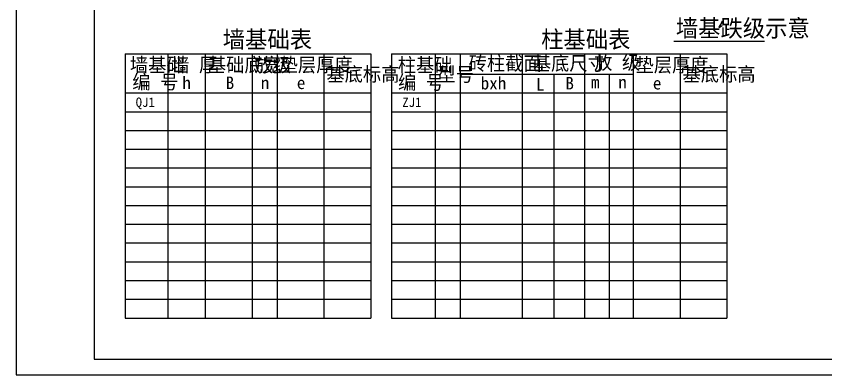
# Model space of a CAD drawing. Header units: metres. Extents: x 4568 to 182545, y -86951 to 35529.
# Drawn here: x 48129 to 74047, y -25841 to -14371 of the extents above; entities that cross this region are included whole.
import ezdxf

# ---------------------------------------------------------------- set-up
doc = ezdxf.new("R2010")
doc.units = ezdxf.units.M
doc.layers.add('TEXT', color=7, linetype='Continuous')
doc.layers.add('TK', color=7, linetype='Continuous')

msp = doc.modelspace()

# ---------------------------------------------------------------- linework, layer by layer
msp.add_lwpolyline([(70724.68, -14530.89), (70720.18, -14559.01), (70720.18, -14559.01), (70652.68, -14677.14), (70652.68, -14677.14), (70621.18, -14716.51), (70621.18, -14716.51), (70634.68, -14733.39), (70634.68, -14733.39), (70733.68, -14682.76), (70733.68, -14682.76), (70648.18, -14705.26), (70648.18, -14705.26), (70706.68, -14604.01), (70706.68, -14604.01), (70738.18, -14564.64), (70738.18, -14564.64), (70738.18, -14564.64), (70738.18, -14564.64), (70724.68, -14530.89)])
at = {"layer": 'TEXT'}
for p, q in [((51619.05, -15570.31), (59482.3, -15570.31)), ((51619.05, -15570.31), (51619.05, -24025.65)), ((52982.3, -15570.31), (52982.3, -24025.65)), ((54182.3, -15570.31), (54182.3, -24025.65)), ((55682.3, -15570.31), (55682.3, -24025.65)), ((56482.3, -15570.31), (56482.3, -24025.65)), ((57982.3, -15570.31), (57982.3, -24025.65)), ((59482.3, -15570.31), (59482.3, -24025.65)), ((60146.17, -15570.31), (60146.17, -24025.65)), ((60146.17, -15570.31), (70879.79, -15570.31)), ((61536.63, -15570.31), (61536.63, -24025.65)), ((62336.63, -15570.31), (62336.63, -24025.65)), ((64326.39, -15570.31), (64326.39, -24025.65)), ((66326.39, -15570.31), (66326.39, -24025.65)), ((67879.79, -15570.31), (67879.79, -24025.65)), ((69379.79, -15570.31), (69379.79, -24025.65)), ((70879.79, -15570.31), (70879.79, -24025.65)), ((62336.63, -16220.63), (67879.79, -16220.63)), ((65343.74, -16220.63), (65343.74, -24025.65)), ((67108.72, -16220.63), (67108.72, -24025.65)), ((51619.05, -16825.65), (59482.3, -16825.65)), ((60146.17, -16825.65), (70879.79, -16825.65)), ((51619.05, -17425.65), (59482.3, -17425.65)), ((60146.17, -17425.65), (70879.79, -17425.65)), ((51619.05, -18025.65), (59482.3, -18025.65)), ((60146.17, -18025.65), (70879.79, -18025.65)), ((51619.05, -18625.65), (59482.3, -18625.65)), ((60146.17, -18625.65), (70879.79, -18625.65)), ((51619.05, -19225.65), (59482.3, -19225.65)), ((60146.17, -19225.65), (70879.79, -19225.65)), ((51619.05, -19825.65), (59482.3, -19825.65)), ((60146.17, -19825.65), (70879.79, -19825.65)), ((51619.05, -20425.65), (59482.3, -20425.65)), ((60146.17, -20425.65), (70879.79, -20425.65)), ((51619.05, -21025.65), (59482.3, -21025.65)), ((60146.17, -21025.65), (70879.79, -21025.65)), ((51619.05, -21625.65), (59482.3, -21625.65)), ((60146.17, -21625.65), (70879.79, -21625.65)), ((51619.05, -22225.65), (59482.3, -22225.65)), ((60146.17, -22225.65), (70879.79, -22225.65)), ((51619.05, -22825.65), (59482.3, -22825.65)), ((60146.17, -22825.65), (70879.79, -22825.65)), ((51619.05, -23425.65), (59482.3, -23425.65)), ((60146.17, -23425.65), (70879.79, -23425.65)), ((51619.05, -24025.65), (59482.3, -24025.65)), ((60146.17, -24025.65), (70879.79, -24025.65))]:
    msp.add_line(p, q, dxfattribs=at)
msp.add_lwpolyline([(69184.2, -15174.31), (72081.02, -15174.31)], dxfattribs=at)
at = {"layer": 'TK'}
for points in [[(48129.37, -25841.44), (90029.37, -25841.44), (90029.37, 3858.56), (48129.37, 3858.56)], [(50629.37, -25341.44), (89529.37, -25341.44), (89529.37, 3358.56), (50629.37, 3358.56)]]:
    msp.add_lwpolyline(points, close=True, dxfattribs=at)

# ---------------------------------------------------------------- texts
for s, p in [('QJ1', (51953.89, -17272.65)), ('ZJ1', (60489.37, -17272.65))]:
    msp.add_text(s, height=300).set_placement(p)
at = {"layer": 'TEXT'}
for s, height, p in [('墙基跌级示意', 550, (69245.09, -15029.69)), ('墙基础表', 550, (54741.11, -15386.65)), ('柱基础表', 550, (64932.92, -15386.65)), ('墙基础', 450, (51768.54, -16152.71)), ('墙 厚', 450, (53090.68, -16152.71)), ('基础底宽', 450, (54265.43, -16152.71)), ('放级', 450, (55763.99, -16152.71)), ('垫层厚度', 450, (56562.82, -16152.71)), ('柱基础', 450, (60343.28, -16155.38)), ('砖柱截面', 450, (62613.68, -16102.99)), ('基底尺寸', 450, (64665.43, -16102.99)), ('放 级', 450, (66630.08, -16073.8)), ('垫层厚度', 450, (67955.2, -16155.38)), ('基底标高', 450, (58058.56, -16451.85)), ('型号', 450, (61613.62, -16457.2)), ('基底标高', 450, (69459.03, -16451.85)), ('编 号', 450, (51845.65, -16699.74)), ('h', 400, (53448.28, -16701.71)), ('B', 400, (54836.46, -16701.71)), ('编 号', 450, (60352.48, -16712.63)), ('bxh', 400, (62999.78, -16714.59)), ('B', 400, (65710.53, -16714.59)), ('n', 400, (55958.64, -16701.71)), ('e', 400, (57112.89, -16701.71)), ('L', 400, (64766.88, -16749.53)), ('m', 400, (66527.38, -16680.07)), ('n', 400, (67401.73, -16680.07)), ('e', 400, (68509.72, -16714.59))]:
    msp.add_text(s, height=height, dxfattribs=at).set_placement(p)

doc.saveas('drawing.dxf')
